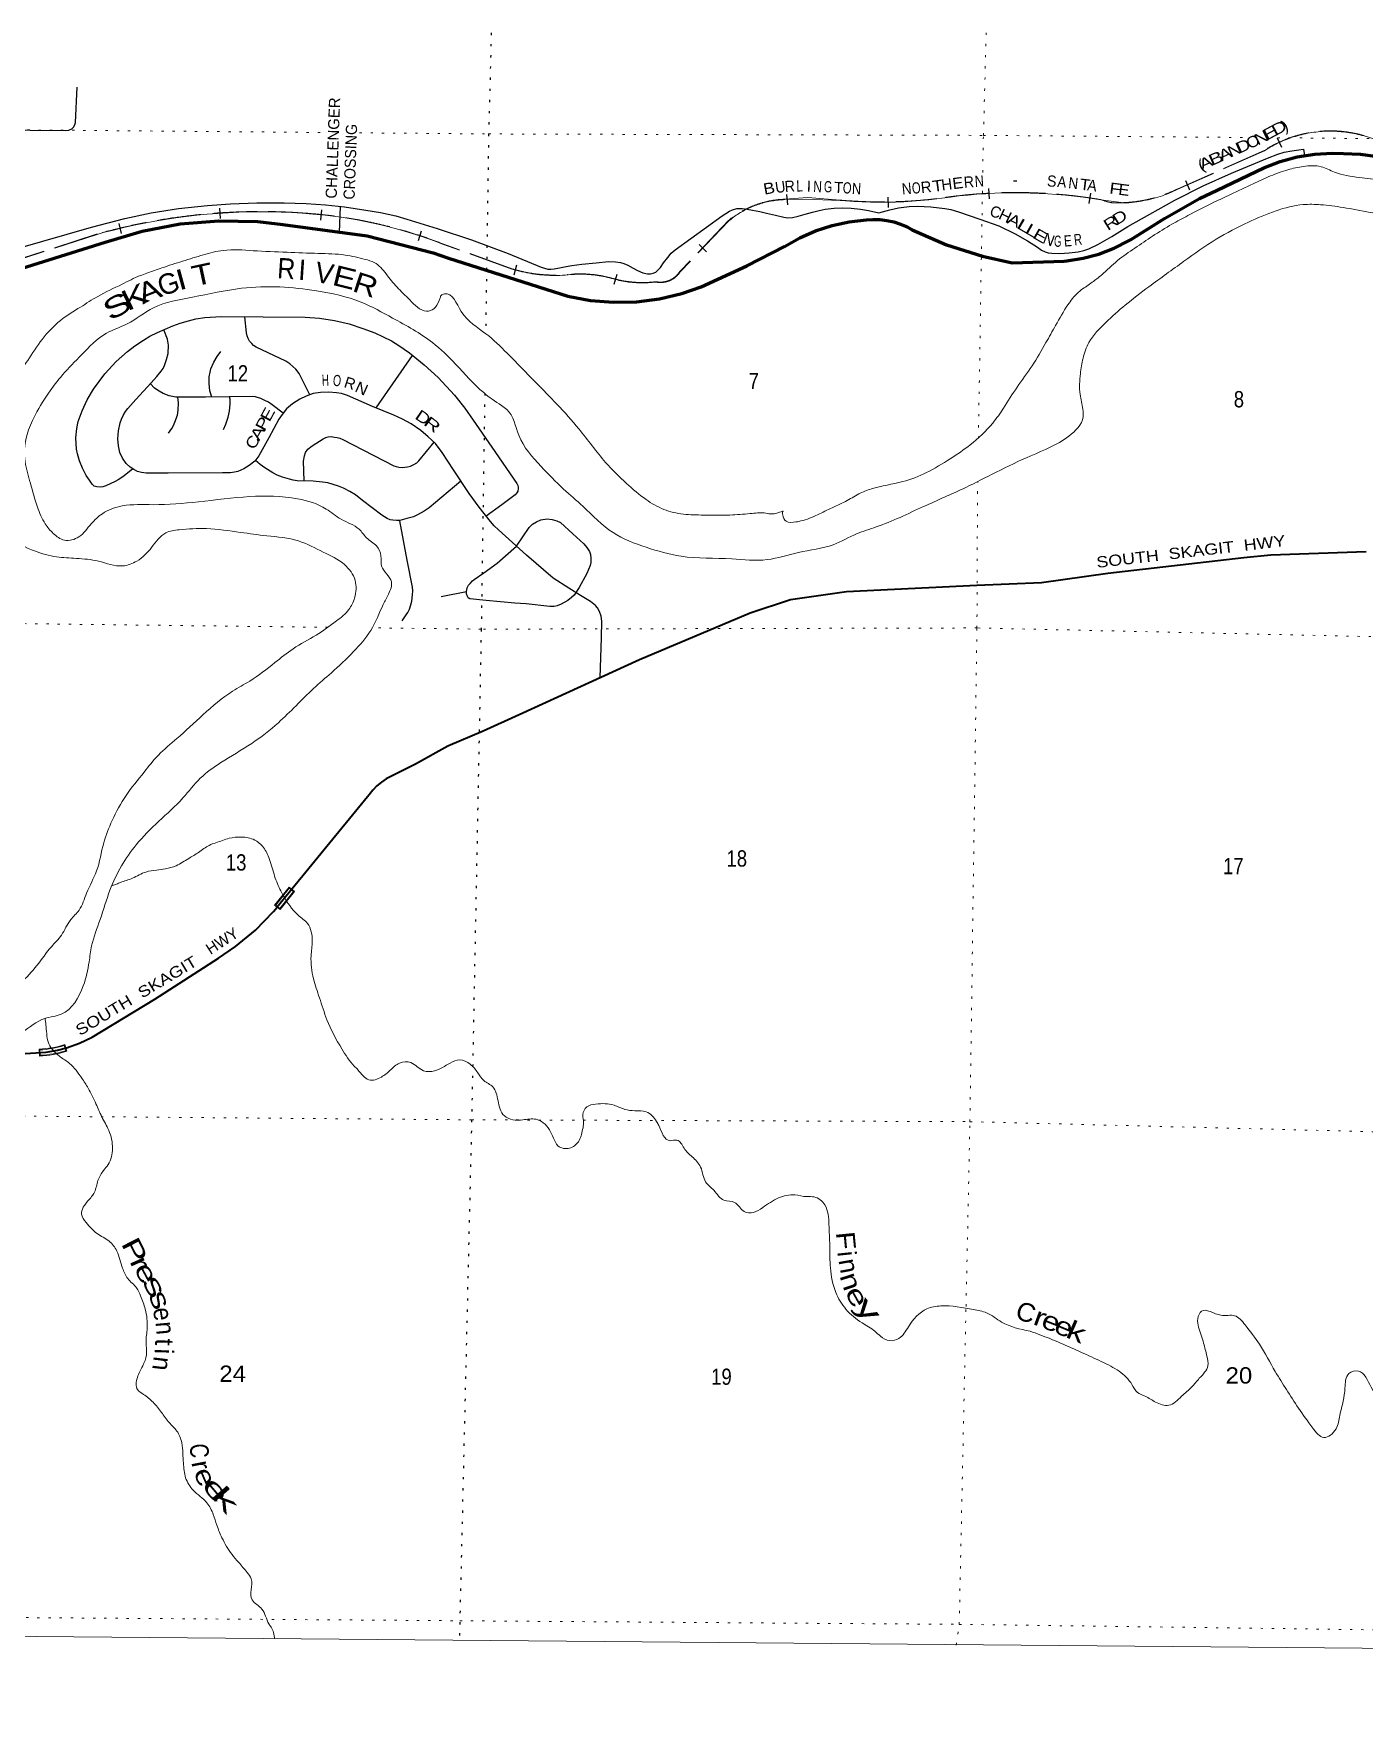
# Model space of a CAD drawing. Header units: feet. Extents: x -244583 to 4, y 367440 to 553773.
# Drawn here: x -207799 to -193504, y 367440 to 385637 of the extents above; entities that cross this region are included whole.
import ezdxf
from ezdxf.enums import TextEntityAlignment as Align

# ---------------------------------------------------------------- set-up
doc = ezdxf.new("R2010")
doc.units = ezdxf.units.FT
doc.header["$LTSCALE"] = 80
doc.linetypes.add('DOTTED', pattern=[1.5, 0.3, -1.2])
doc.linetypes.add('LONG_DASHED', pattern=[7.5, 6, -1.5])
for name, color, linetype, lineweight in [('23', 7, 'Continuous', 70), ('26', 7, 'Continuous', 40), ('29', 7, 'Continuous', 25), ('39', 7, 'Continuous', 13), ('4', 7, 'Continuous', 13), ('6', 7, 'DOTTED', 25), ('61', 7, 'Continuous', 13), ('63', 7, 'Continuous', 25), ('7', 7, 'DOTTED', 13)]:
    doc.layers.add(name, color=color, linetype=linetype, lineweight=lineweight)
for name, color, linetype in [('27', 7, 'Continuous'), ('30', 7, 'Continuous'), ('41', 7, 'Continuous')]:
    doc.layers.add(name, color=color, linetype=linetype)

msp = doc.modelspace()

# ---------------------------------------------------------------- linework, layer by layer
at = {"layer": '23'}
msp.add_lwpolyline([(-208117.75, 383059.13), (-207032.6, 383398.08), (-206634.23, 383517.44), (-206225.57, 383594.49), (-205811.1, 383628.41), (-205395.35, 383618.82), (-205124.09, 383588.92), (-204217.6, 383465.81), (-203507.03, 383281.92), (-203343.14, 383227.99), (-202061.54, 382818.18), (-201817.84, 382772.21), (-201570.68, 382751.96), (-201322.75, 382757.66), (-201076.78, 382789.24), (-200835.45, 382846.36), (-200628.81, 382917.34), (-200136.86, 383142.16), (-199731.97, 383350.13), (-199569.84, 383444.17), (-199398.77, 383520.74), (-199220.63, 383579.02), (-199037.38, 383618.35), (-198851.02, 383638.31), (-198784.81, 383640.68), (-198708.54, 383640.7), (-198632.68, 383632.74), (-198558.07, 383616.9), (-198485.52, 383593.34), (-198415.83, 383562.33), (-198360.56, 383531.07), (-197990.71, 383368.84), (-197605.92, 383246.16), (-197288.04, 383177.03), (-196726.76, 383195.72), (-196698.28, 383198.24), (-196524.85, 383225.64), (-196355.24, 383271.01), (-196191.29, 383333.86), (-196034.82, 383413.5), (-196016.56, 383424.18), (-195649.7, 383652.95), (-195272.35, 383868.42), (-195083.86, 383957.46), (-194583.62, 384196.3), (-194406.55, 384264.67), (-194223.3, 384314.15), (-194035.89, 384344.21), (-193846.36, 384354.51), (-193727.37, 384350.83), (-193542.39, 384344.82), (-193359.04, 384319.5)], dxfattribs=at)
at = {"layer": '26'}
for points in [[(-193484.14, 380068.76), (-194507.59, 380035.22), (-194797.21, 380006.16), (-196257.25, 379836.69), (-196970.86, 379735.39), (-197666.19, 379708.87), (-199066.13, 379641.55), (-199668.99, 379555.86), (-200103.2, 379410.99), (-201291.8, 378907.93), (-202584.7, 378317.55), (-202972.92, 378143.67), (-203351.67, 377980.21), (-203697.01, 377787.03), (-204012.3, 377630.22), (-204065.21, 377595.08), (-204114.16, 377554.59), (-204158.61, 377509.22), (-204198.07, 377459.44), (-204213.09, 377437.29), (-205184.77, 376250.77)], [(-207456.51, 374738), (-207447.55, 374740.67), (-207307.56, 374791.03), (-207173.6, 374855.74), (-206499.21, 375261.65), (-205814.18, 375703.77), (-205631.05, 375828.41), (-205417.25, 376005.48), (-205223.13, 376203.93), (-205184.77, 376250.77)], [(-213961.46, 373650.44), (-213543.85, 373836.43), (-212172.78, 374522.61), (-212106.65, 374552.27), (-211801.17, 374666.43), (-211226.72, 374873.8), (-211121.11, 374899.13), (-210880.58, 374937.86), (-210637.32, 374951.24), (-210393.99, 374939.11), (-210153.26, 374901.62), (-209917.77, 374839.17), (-209545.69, 374735.33), (-209117.07, 374660.28), (-208682.95, 374630.45), (-207668.7, 374692.8), (-207546.34, 374715.72), (-207447.55, 374740.67)]]:
    msp.add_lwpolyline(points, dxfattribs=at)
at = {"layer": '29'}
for p, q in [((-204507.85, 383782.22), (-204517.51, 383506.54)), ((-204120.94, 381617.47), (-203730.23, 382180.3))]:
    msp.add_line(p, q, dxfattribs=at)
for points in [[(-208343.63, 384499.84), (-208329.74, 384536.97), (-208306.76, 384567.61), (-208279.19, 384587.53), (-208245.48, 384601.32), (-208217.91, 384604.38), (-207464.18, 384599.78), (-207424.35, 384601.32), (-207392.18, 384616.64), (-207373.79, 384633.49), (-207358.47, 384659.53), (-207352.35, 384685.57), (-207333.4, 385063.63)], [(-203792.59, 383644.14), (-203463.9, 383545.53), (-203098.21, 383421.57), (-202701.53, 383274.88), (-202348.23, 383130.25), (-202277.99, 383109.59), (-202242.88, 383107.5), (-202207.74, 383111.66), (-202149.89, 383121.99), (-202079.66, 383136.42), (-202017.67, 383146.78), (-201910.23, 383163.31), (-201757.35, 383177.77), (-201623.05, 383190.17), (-201548.68, 383188.1), (-201494.97, 383179.81), (-201459.85, 383169.48), (-201416.45, 383150.92), (-201360.66, 383117.86), (-201311.08, 383093.07), (-201255.3, 383070.34), (-201203.65, 383057.92), (-201172.66, 383057.92), (-201143.73, 383064.14), (-201116.88, 383074.45), (-201100.34, 383088.94), (-201067.29, 383126.13), (-201032.16, 383175.71), (-200986.71, 383233.56), (-200949.52, 383279.01), (-200908.2, 383316.2), (-200402.02, 383679.82), (-200323.52, 383731.48), (-200290.47, 383745.9), (-200247.08, 383758.3), (-200189.23, 383760.4), (-200133.44, 383754.2), (-200077.66, 383743.87), (-199999.15, 383727.34), (-199926.84, 383710.82), (-199829.73, 383688.09), (-199738.83, 383665.33), (-199697.51, 383661.23), (-199645.86, 383663.3), (-199588.01, 383677.76), (-199509.5, 383698.42), (-199433.05, 383719.08), (-199360.74, 383737.67), (-199294.63, 383752.14), (-199199.59, 383762.47), (-199106.62, 383766.6), (-199015.71, 383764.53), (-198916.54, 383754.2), (-198829.77, 383739.74), (-198718.2, 383712.88), (-198602.51, 383745.91), (-198509.54, 383766.57), (-198393.84, 383783.1), (-198302.93, 383785.2), (-198160.37, 383779), (-198011.62, 383760.41), (-197945.51, 383747.97), (-197864.93, 383725.29), (-197633.53, 383646.78), (-197431.06, 383572.4), (-197253.38, 383487.69), (-197121.15, 383411.25), (-197015.79, 383343.07), (-196970.34, 383312.04), (-196933.14, 383295.55), (-196898.03, 383285.18), (-196858.77, 383281.09), (-196776.13, 383274.89), (-196674.89, 383283.15), (-196575.72, 383295.55), (-196517.88, 383307.91), (-196464.15, 383326.53), (-196367.05, 383371.98), (-196216.23, 383460.82), (-196042.68, 383568.26), (-195807.15, 383700.48), (-195538.56, 383851.3), (-195234.85, 384002.12), (-194929.08, 384138.48), (-194542.73, 384301.67), (-194433.22, 384343.02), (-194362.99, 384363.66), (-194282.4, 384380.2), (-194154.89, 384397.5), (-194143.44, 384329.56)], [(-207965.81, 383334.82), (-207178.65, 383560.02), (-206823.29, 383652.98), (-206538.18, 383712.89), (-206244.8, 383758.35), (-205934.89, 383793.47), (-205686.97, 383810), (-205403.92, 383820.33), (-205108.48, 383822.39), (-204875.01, 383814.12), (-204666.34, 383799.66), (-204459.74, 383776.93), (-204230.41, 383743.88), (-204073.41, 383717), (-203910.19, 383679.81), (-203792.59, 383644.14)], [(-206736.49, 380961.42), (-206793.36, 380914.67), (-206844.81, 380875.23), (-206892.83, 380844.35), (-206927.1, 380827.19), (-207026.58, 380780.88), (-207057.48, 380768.89), (-207086.6, 380763.73), (-207124.34, 380768.88), (-207150.1, 380777.47), (-207172.4, 380796.33), (-207203.27, 380839.21), (-207235.82, 380890.65), (-207277.02, 380969.56), (-207309.6, 381048.45), (-207331.9, 381123.91), (-207340.44, 381173.64), (-207347.34, 381295.42), (-207338.72, 381396.61), (-207323.32, 381472.08), (-207282.17, 381587), (-207225.53, 381703.61), (-207158.64, 381816.8), (-207036.87, 381984.88), (-206916.81, 382115.23), (-206793.32, 382223.28), (-206712.75, 382285.04), (-206621.81, 382345.05), (-206553.25, 382386.24), (-206470.88, 382427.37), (-206304.51, 382499.41), (-206227.39, 382528.59), (-206136.43, 382554.29), (-206059.31, 382573.18), (-205963.2, 382588.6), (-205788.26, 382598.89), (-204882.69, 382592.03), (-204728.37, 382580.02), (-204570.58, 382557.72), (-204411.07, 382519.99), (-204263.58, 382471.97), (-204136.66, 382423.95), (-203956.57, 382338.2), (-203875.98, 382286.76), (-203764.48, 382207.85), (-203606.69, 382080.93), (-203454.05, 381943.72), (-203280.82, 381753.35), (-203167.62, 381612.71), (-203080.15, 381484.08), (-202879.48, 381194.23), (-202608.53, 380804.94), (-202598.21, 380782.61), (-202596.52, 380768.92), (-202596.49, 380750.02), (-202599.92, 380722.58), (-202608.53, 380703.75), (-202625.65, 380681.42), (-202769.72, 380576.8), (-202937.38, 380452.7)], [(-204833.74, 381758.56), (-204922.14, 381935.15), (-204949.58, 381986.6), (-204985.6, 382032.91), (-205049.06, 382091.22), (-205090.22, 382120.38), (-205282.31, 382207.85), (-205410.94, 382269.59), (-205438.44, 382288.47), (-205458.96, 382309.04), (-205481.32, 382334.78), (-205496.7, 382362.2), (-205508.76, 382393.09), (-205515.56, 382423.95), (-205530.92, 382596.94)], [(-201712.6, 378716.37), (-201701.19, 379148.14), (-201696.05, 379324.8), (-201704.63, 379379.68), (-201721.78, 379427.7), (-201744.12, 379467.17), (-201764.65, 379492.88), (-201816.11, 379535.75), (-201925.87, 379602.64), (-202049.36, 379678.11), (-202219.15, 379786.16), (-202507.29, 380033.13), (-202805.71, 380305.83), (-202852.07, 380348.72), (-202893.24, 380396.75), (-203015.01, 380551.1), (-203123.06, 380698.6), (-203289.37, 380952.42), (-203411.14, 381139.37), (-203484.89, 381233.7), (-203563.79, 381307.45), (-203642.68, 381374.33), (-203745.59, 381444.65), (-203836.49, 381496.1), (-203932.53, 381537.27), (-204161.21, 381630.89), (-204429.71, 381751.72), (-204493.4, 381772.24), (-204546.54, 381780.81), (-204630.58, 381787.67), (-204718.05, 381784.24), (-204798.66, 381770.52), (-204874.13, 381744.79), (-204942.73, 381712.21), (-205019.91, 381662.47), (-205083.37, 381605.87), (-205131.38, 381547.54), (-205168.09, 381496.64), (-205275.49, 381295.27), (-205383.51, 381101.63), (-205424.67, 381045.03), (-205484.7, 380997.01), (-205543.01, 380960.99), (-205606.47, 380935.27), (-205642.54, 380924.98), (-205687.08, 380919.83), (-205772.22, 380919.36), (-206357.68, 380914.68), (-206594.36, 380914.68), (-206644.15, 380921.53), (-206685.27, 380933.55), (-206726.47, 380954.12), (-206764.16, 380981.57), (-206807.04, 381021.02), (-206846.48, 381077.62), (-206873.93, 381139.36), (-206891.12, 381209.67), (-206896.23, 381283.42), (-206891.08, 381369.17), (-206872.22, 381454.93), (-206858.54, 381494.39), (-206839.67, 381533.83), (-206813.94, 381578.42), (-206788.22, 381611.01), (-206702.42, 381707.04), (-206537.45, 381885.97), (-206479.46, 381954.02), (-206429.72, 382012.33), (-206410.9, 382041.5), (-206395.42, 382072.36), (-206373.12, 382137.53), (-206357.68, 382200.99), (-206354.25, 382290.18), (-206362.93, 382355.85), (-206402.06, 382457.17)], [(-205887.53, 381733.7), (-205908.32, 381799.66), (-205916.9, 381878.55), (-205916.9, 381952.3), (-205906.66, 382002.05), (-205896.32, 382038.05), (-205865.45, 382110.09), (-205829.43, 382168.4), (-205790.98, 382222.95)], [(-205119.32, 381562.19), (-205237.72, 381650.44), (-205278.94, 381677.9), (-205315.77, 381698.02), (-205359.55, 381717.35), (-205395.51, 381729.34), (-205417.86, 381736.22), (-205448.68, 381739.63), (-205956.35, 381732.77), (-206273.64, 381732.77), (-206343.96, 381748.21), (-206409.14, 381772.22), (-206453.73, 381796.23), (-206501.75, 381830.53), (-206547.52, 381875.04)], [(-206351.46, 381346.43), (-206316.51, 381394.89), (-206297.7, 381429.21), (-206283.93, 381463.5), (-206256.48, 381540.68), (-206247.91, 381593.85), (-206246.2, 381672.74), (-206253.57, 381732.77)], [(-205763.44, 381385.86), (-205735.09, 381441.2), (-205711.08, 381516.67), (-205697.36, 381583.55), (-205690.51, 381660.73), (-205691.67, 381711.44), (-205695.52, 381734.43)], [(-204895.45, 380831.82), (-204901.57, 381045), (-204892.99, 381103.32), (-204879.32, 381139.37), (-204855.26, 381171.92), (-204807.24, 381209.65), (-204690.61, 381283.4), (-204663.22, 381298.87), (-204635.73, 381305.7), (-204604.9, 381309.17), (-204568.84, 381303.98), (-204539.73, 381298.87), (-204510.52, 381290.27), (-204479.7, 381278.29), (-203930.81, 380995.27), (-203905.14, 380986.74), (-203875.93, 380979.84), (-203841.69, 380976.44), (-203812.47, 380979.84), (-203783.37, 380983.3), (-203750.73, 380991.84), (-203714.77, 381007.32), (-203685.55, 381026.14), (-203661.54, 381046.72), (-203499.59, 381247.44)], [(-203209.68, 380830.8), (-203550.06, 380544.2), (-203604.94, 380506.47), (-203675.26, 380467.02), (-203719.91, 380448.2), (-203790.18, 380427.58), (-203867.36, 380408.71), (-203903.43, 380405.32), (-203941.1, 380410.43), (-203970.32, 380415.61), (-204002.85, 380427.58), (-204059.45, 380465.31), (-204268.69, 380623.1), (-204344.15, 380683.13), (-204402.52, 380717.46), (-204472.79, 380753.45), (-204526.01, 380775.77), (-204584.27, 380794.61), (-204640.92, 380811.79), (-204697.47, 380820.33), (-204798.66, 380828.9), (-204970.22, 380834.08), (-205014.81, 380840.94), (-205052.54, 380851.24), (-205126.25, 380873.49), (-205184.61, 380895.83), (-205230.87, 380919.8), (-205315.77, 380973.06), (-205366.36, 381007.27), (-205417.33, 381051.11)], [(-203842.98, 379327.22), (-203797.04, 379391.67), (-203779.95, 379419.15), (-203764.45, 379455.12), (-203747.36, 379501.47), (-203738.73, 379540.88), (-203730.15, 379607.77), (-203726.78, 379650.68), (-203730.15, 379691.81), (-203786.75, 379979.94), (-203866.84, 380404.74)], [(-203421.07, 379591.51), (-203149.77, 379643.91), (-203143.59, 379684.95), (-203129.93, 379710.71), (-203112.72, 379729.54), (-203087.05, 379758.73), (-203068.12, 379774.13), (-202965.22, 379844.45), (-202821.15, 379949.07), (-202611.91, 380130.87), (-202476.42, 380331.54), (-202440.4, 380367.55), (-202399.24, 380393.28), (-202351.21, 380413.86), (-202284.33, 380424.15), (-202231.16, 380419.01), (-202179.7, 380403.57), (-202141.97, 380384.71), (-202008.19, 380264.65), (-201888.14, 380156.6), (-201855.55, 380117.15), (-201829.82, 380072.56), (-201817.87, 380040.01), (-201812.67, 380000.53), (-201812.72, 379954.25), (-201821.25, 379923.35), (-201857.27, 379835.88), (-201937.88, 379686.66), (-201994.48, 379606.05), (-202021.97, 379578.65), (-202061.37, 379547.74), (-202131.69, 379506.58), (-202174.61, 379489.46), (-202207.15, 379482.57), (-202254.85, 379482.88), (-202509.93, 379509.73), (-202632.04, 379519.43)], [(-202632.04, 379519.43), (-202940.82, 379546.28), (-203114.05, 379563.43), (-203131.64, 379576.93), (-203140.9, 379590.28), (-203150.45, 379619.77), (-203149.77, 379643.91)]]:
    msp.add_lwpolyline(points, dxfattribs=at)
at = {"layer": '39'}
msp.add_line((-206912.24, 376498.77), (-206965.19, 376482.1), dxfattribs=at)
for points in [[(-204237.61, 383213.5), (-204141.24, 383179.68), (-204011.91, 383056.43), (-203897, 382915.21), (-203759.82, 382777.69), (-203579.98, 382657.7), (-203500.9, 382680.73), (-203444.99, 382772.83), (-203436.64, 382790.89), (-203424, 382825.05), (-203387.4, 382842.68), (-203206.59, 382653.96), (-202941.8, 382413.43), (-202712.87, 382203.76), (-202406.82, 381889.84), (-202178.26, 381655.93), (-201942.09, 381391.58), (-201654.91, 381031.47), (-201430.27, 380805.7), (-201220.96, 380632.71), (-201030.82, 380526.71), (-200819.66, 380474.95), (-200601.79, 380465.53), (-200319.19, 380465.21), (-200100.92, 380482.05), (-199951.45, 380487.83), (-199785.81, 380495.38), (-199747.31, 380504.89), (-199749.36, 380502.9), (-199751.93, 380466.56), (-199716.63, 380399.33), (-199609.76, 380391.62), (-199579.39, 380397.21), (-199396.77, 380459.06), (-199240.16, 380535.47), (-199077.5, 380611.77), (-198934.96, 380692.43), (-198798.88, 380746.92), (-198462.6, 380824.59), (-198206.76, 380921.69), (-197952.14, 381071.35), (-197737.92, 381219.62), (-197496.12, 381454.36), (-197378.61, 381614.22), (-197233.84, 381840.35), (-197072.89, 382068.26), (-196923.72, 382318.57), (-196819.96, 382502.9), (-196687.36, 382725.18), (-196584.5, 382850.91), (-196543.62, 382884.63), (-196425.26, 382967.69), (-196327.18, 383044.99), (-196155.24, 383199.97), (-195967.47, 383334.5), (-195777.77, 383462.93), (-195569.91, 383591.09), (-195398.93, 383683.43), (-195118.16, 383826.63), (-194941.25, 383910.8), (-194697.25, 384026.27), (-194510.25, 384110.29), (-194323.52, 384176.12), (-194157.45, 384211.96), (-193967.74, 384209.03), (-193823.3, 384150.22), (-193557.71, 384093.57), (-193311.96, 384059.47), (-193076.61, 384005.32), (-192809.78, 383898.13), (-192587.68, 383769.41), (-192418.43, 383617.25), (-192271.16, 383479.57), (-192162.27, 383340.47), (-192011.86, 383012.78), (-191855.61, 382670.85), (-191772.14, 382453.32), (-191678.11, 382134.59), (-191591.07, 381886.69), (-191516.02, 381647.06), (-191440.65, 381427.64), (-191326.14, 381128.79), (-191212.67, 380892.62), (-191109.92, 380616.18), (-190970.97, 380331.11), (-190880.36, 380184.2), (-190727.32, 380028.25), (-190604.05, 379905.09), (-190532.82, 379811.03), (-190537.26, 379653.47), (-190480.47, 379539.42), (-190387.69, 379402.59), (-190326.24, 379328.88), (-190168.1, 379110.21), (-189957.49, 378890.72), (-189734.37, 378697.31), (-189486.69, 378525.75)], [(-188329.06, 377361.92), (-188699.45, 377602.16), (-188945.95, 377850.5), (-189184.38, 378098.71), (-189406.57, 378352.73), (-189589.55, 378400.02), (-189921.89, 378578.94), (-190220.13, 378876.58), (-190447.88, 379163.02), (-190759.5, 379509.37), (-191042.73, 379863.36), (-191348.89, 380302.58), (-191565, 380689.89), (-191730.38, 381094.61), (-191867.2, 381387.74), (-192068.41, 381825.34), (-192167.25, 382093.63), (-192292.85, 382459.34), (-192410.16, 382707.7), (-192583.43, 382993.3), (-192702.73, 383243.72), (-192946.99, 383506.17), (-193215.07, 383663.89), (-193440.33, 383717.89), (-193730.2, 383770.86), (-193971.98, 383800.87), (-194159.7, 383801.74), (-194451.39, 383735.51), (-194747.99, 383612.76), (-195093.96, 383430.15), (-195440.76, 383192.99), (-195816.37, 382919.9), (-196071.73, 382721.74), (-196280.5, 382535), (-196461.44, 382319.53), (-196524.58, 382150.74), (-196553.36, 381985.47), (-196556.79, 381761.2), (-196526.92, 381603.1), (-196524.15, 381520.2), (-196678.73, 381312.41), (-197085.68, 381102.45), (-197459.8, 380926.33), (-197785.31, 380761.6), (-198240.62, 380556.42), (-198746.61, 380337.88), (-198957.67, 380264.34), (-199209.78, 380146.98), (-199582.48, 380063.81), (-199918.77, 379986.13), (-200300.16, 379994.04), (-200844.75, 380022.65), (-201220.75, 380119.39), (-201575.64, 380276.44), (-201900.33, 380560.33), (-202107.43, 380745.41), (-202347.97, 380987.59)], [(-213938.79, 376006.93), (-213875.2, 376056.49), (-213803.95, 376095.81), (-213641.25, 376174.14), (-213523.3, 376230.92), (-213395.57, 376267.35), (-213289.98, 376308.16), (-213154.21, 376342.44), (-212980.03, 376380.18), (-212783.52, 376425.65), (-212599.56, 376443.02), (-212385.64, 376439.72), (-212198.26, 376416.62), (-211970.49, 376394.92), (-211736.35, 376393.33), (-211554.59, 376398.61), (-211382.8, 376412.12), (-211257.28, 376436.46), (-211095.21, 376474.38), (-210939.84, 376469.96), (-210763.85, 376362.16), (-210562.43, 376201.42), (-210372.26, 376097.44), (-210200.65, 375967.47), (-210004.54, 375723.95), (-209682.87, 375506.79), (-209361.13, 375293.67), (-209142.8, 375183.2), (-208958.05, 375119.72), (-208748.26, 375110.42), (-208511.49, 375149.21), (-208329.45, 375172.67), (-208138.1, 375276.83), (-207941.85, 375437.5), (-207767.4, 375624.77), (-207610.89, 375826.47), (-207504.03, 375950.12), (-207402.54, 376118.32), (-207314.18, 376220.02), (-207232.66, 376402.67), (-207126.05, 376641.51), (-207048.78, 376941.44), (-206958.28, 377182.56), (-206808.83, 377451.06), (-206615.22, 377702.71), (-206461.01, 377886.26), (-206264.51, 378063.09), (-205982.01, 378319.43), (-205663.22, 378573.19), (-205479.88, 378681.52), (-205208.37, 378879.42), (-205014.33, 379028), (-204765.79, 379175.73), (-204547.46, 379327.98), (-204414.4, 379449.2), (-204353.95, 379573.57), (-204347, 379763.43), (-204461.49, 379932.93), (-204689.54, 380067.81), (-204956.19, 380187.12), (-205296.48, 380242.89), (-205578.53, 380279.58), (-205945.31, 380319.59), (-206238.19, 380307.94), (-206382.03, 380273.78), (-206533.79, 380118.49), (-206691.48, 379971.37), (-206845.69, 379919.19), (-207105.32, 379969.67), (-207343.06, 379999.61), (-207554.75, 380017.03), (-207791.99, 380079.29), (-208048.18, 380222.69), (-208129.56, 380312.87), (-208201.39, 380631.26), (-208223.01, 380932.71), (-208227.31, 381179.33), (-208218.47, 381492.44), (-208132.41, 381707.36), (-207985.35, 381951.64), (-207865.57, 382127.64), (-207710.71, 382353.61), (-207513.81, 382556.71), (-207297.63, 382700.9), (-207112.18, 382815.26), (-206851.78, 382946.64), (-206656.59, 383038.62), (-206585.55, 383063.79), (-206423.17, 383121.92), (-206202.04, 383193.28), (-205976.91, 383262.56), (-205764.23, 383309.8), (-205443.32, 383306.87), (-205078.22, 383289.12), (-204743.3, 383277.89), (-204454.92, 383259.29), (-204237.61, 383213.5)], [(-202347.97, 380987.59), (-202589.11, 381322.75), (-202716.08, 381599.55), (-202775.97, 381642.92), (-202965.62, 381781.24), (-203267.77, 382087.02), (-203516.54, 382319.23), (-203944.49, 382582.49), (-204283.02, 382753.43), (-204763.59, 382876.03), (-205156.6, 382916.45), (-205566.59, 382902.57), (-206094.91, 382807.65), (-206514.52, 382692.87), (-206797.77, 382519.39), (-207019.33, 382419.74), (-207287.33, 382187.43), (-207490.47, 381972.3), (-207642.85, 381776.6), (-207802.45, 381504.21), (-207880.19, 381305.34), (-207892.38, 381036.74), (-207837.32, 380809.55), (-207760.53, 380551.71), (-207676.51, 380370.55), (-207591.27, 380268.19), (-207471.27, 380195.6), (-207315.28, 380231.59), (-207183.95, 380371.03), (-207063.18, 380480.32), (-206849.94, 380563.93), (-206518.69, 380577.01), (-206029.71, 380607.87), (-205481.8, 380664.08), (-204965.4, 380639.95), (-204658.23, 380530.12), (-204498.42, 380420.55), (-204304.27, 380312.46), (-204224.91, 380222.32), (-204117.26, 380133.76), (-204070.47, 380025.93), (-204062.05, 379916.67), (-204006.84, 379830.94), (-203957.63, 379749.34), (-203987.92, 379616.42), (-204044.15, 379504.12), (-204179.63, 379225.3), (-204364.79, 378997.77), (-204602.43, 378771.05), (-204794.8, 378600.22), (-205171.83, 378234.18), (-205457.84, 378012.25), (-205790.05, 377805.17), (-206010.64, 377636.8), (-206197.58, 377425.46), (-206457.78, 377174.84), (-206701.91, 376919.92), (-206856.73, 376695.97), (-206981.85, 376435.18), (-207087.65, 376117.5), (-207178.76, 375835.97), (-207205.64, 375662.59), (-207268.1, 375406.89), (-207504.93, 375101.34), (-207681.25, 375055.56), (-207925.81, 374903.72), (-208228.84, 374756.83), (-208518.05, 374720.87), (-208764.61, 374702.44), (-209066.86, 374737.42), (-209440.94, 374828.07), (-209850.84, 374951.61), (-210177.33, 375118.32), (-210478.1, 375250.28), (-210718.7, 375357.05), (-211151.77, 375549.66), (-211430.68, 375659.05), (-211776.38, 375757.35), (-211898.65, 375813.8), (-212179.42, 375933.32), (-212410.55, 375999.54), (-212731.87, 375976.2), (-212950.98, 375904.81), (-213158.78, 375780.69), (-213266.76, 375715.67), (-213421.41, 375635.2), (-213618.84, 375529.11), (-213781.25, 375468.97), (-213792.05, 375465.05)], [(-206912.24, 376498.77), (-206869.58, 376516.3), (-206739.68, 376562.8), (-206595.33, 376629.29), (-206479.96, 376649.74), (-206384.86, 376664.44), (-206271.32, 376697.04), (-206134.86, 376775.77), (-206028.9, 376840.83), (-205916.72, 376915.9), (-205845.65, 376943.09), (-205699.57, 376991.36), (-205570.16, 377005.53), (-205425.32, 376972.98), (-205343.57, 376907.05), (-205274.76, 376786.76), (-205218.99, 376606.03), (-205154.87, 376443.37), (-205123.08, 376383)], [(-205123.08, 376383), (-204961.27, 376167.56), (-204859.71, 376077.07), (-204808.13, 375886.31), (-204820.63, 375728.87), (-204794.14, 375481.9), (-204730.63, 375278.83), (-204649.5, 375041.13), (-204490.76, 374729.48), (-204356.35, 374543.5), (-204316.6, 374502.47), (-204199.14, 374395.57), (-204065.45, 374425.84), (-203969.45, 374499.13), (-203869.35, 374576.4), (-203748.17, 374580.6), (-203612.24, 374493.62), (-203495.19, 374491.82), (-203326.35, 374576.11), (-203222.86, 374610.89), (-203110.53, 374564.7), (-203029.18, 374472.5), (-202963.85, 374388.64), (-202868, 374320.47), (-202811.73, 374172.07), (-202743.58, 374009.34), (-202653.38, 373967.53), (-202544.4, 373965.85), (-202403, 373971.76), (-202324.85, 373934.17), (-202214.35, 373768.77), (-202167.15, 373687.21), (-202042.39, 373661.03), (-201948.48, 373730.32), (-201902.06, 373860.96), (-201892.88, 373933.57), (-201899.59, 374022.6), (-201857.96, 374104.81), (-201762.61, 374135.68), (-201564.98, 374122.52), (-201448.58, 374078.29), (-201341.8, 374064.52), (-201218.85, 374052.51), (-201107.38, 373949.75), (-201083.85, 373904.93), (-200961.2, 373741.36), (-200888.42, 373748.32), (-200813.03, 373662.28), (-200725.63, 373569.99), (-200634.5, 373457.43), (-200580.4, 373298.96), (-200492.97, 373208.69), (-200383.58, 373101.92), (-200268.89, 373077.92), (-200167.42, 372981.37), (-200066.63, 372971.73), (-199966.94, 373022.74), (-199797.79, 373127.24), (-199621.68, 373158.88), (-199492.77, 373140.72), (-199414.09, 373137.48), (-199300.33, 373052.87), (-199255.14, 372839.98), (-199246.53, 372611.48), (-199240.07, 372374.93), (-199181.53, 372111.3), (-199073.26, 371931.79), (-198899.91, 371783.61), (-198761.99, 371694.58), (-198702.25, 371641.12), (-198604.07, 371593.12), (-198502.76, 371617.83), (-198401.95, 371741.57), (-198203.19, 371934.54), (-198053.32, 371966.58), (-197700.67, 371926.79), (-197561.91, 371892.31), (-197399.93, 371792.81), (-197094.59, 371695.13)], [(-207678.73, 375057.43), (-207670.19, 374986.68), (-207661.53, 374893.58), (-207642.89, 374792.25), (-207554.15, 374673.34)], [(-207556.79, 374675.42), (-207517.98, 374644.81), (-207416.14, 374572.51), (-207285.32, 374414.88), (-207216.33, 374306.71), (-207132.12, 374137.67), (-207069.64, 373999.28), (-206995.18, 373852.63), (-206953.76, 373657.98), (-207000.82, 373484.9), (-207050.21, 373423.02), (-207110.41, 373314.81), (-207148.69, 373188.09), (-207218.76, 373094.18), (-207287.53, 372953.78), (-207236.45, 372862.05), (-207119.17, 372743.03), (-206991.22, 372662.23), (-206908.07, 372555.86), (-206846.31, 372371.01), (-206791.47, 372261.03), (-206696.12, 372160.53), (-206653.02, 372074.99), (-206602.74, 371930.73), (-206581.65, 371726.29), (-206594, 371578.95), (-206590.09, 371439.44), (-206630.26, 371320.83), (-206686.67, 371196.4), (-206686.63, 371067.06), (-206620.81, 371015.52), (-206519.15, 370931.1), (-206427.96, 370822.58), (-206346.88, 370712.2), (-206263.48, 370621.99), (-206210.91, 370495.88), (-206198.52, 370382.52), (-206192.06, 370277.33), (-206168.24, 370119.33), (-206087.51, 369986.72), (-205940.21, 369851.07), (-205871.49, 369724.71), (-205832.89, 369608.92), (-205778.43, 369474.7), (-205670.15, 369295.19), (-205598.77, 369211.23), (-205507.61, 369100.69), (-205464.23, 369033.33), (-205466.03, 368916.15), (-205453.57, 368806.82), (-205348.1, 368708.19), (-205308.91, 368630.79), (-205273.82, 368549.41), (-205250.13, 368514.69), (-205224.79, 368455.69), (-205210.43, 368386.98)], [(-197094.59, 371695.13), (-196881.85, 371615.06), (-196651.21, 371516.51), (-196434.71, 371418.19), (-196226.31, 371317.97), (-196060.57, 371200.22), (-195999.21, 371120.46), (-195939.94, 371036.68), (-195855.79, 370994.97), (-195745.72, 370932.64), (-195602.93, 370898.1), (-195466.2, 370995.02), (-195355.64, 371096.38), (-195275.51, 371188.11), (-195182.59, 371324.1), (-195193.12, 371427.33), (-195229.35, 371565.31), (-195254.26, 371652.6), (-195291.93, 371829), (-195252.34, 371909.23), (-195045.09, 371865.61), (-194895.78, 371861.29), (-194784.25, 371762.56), (-194630, 371554.05), (-194458.88, 371260.39), (-194338.71, 371066.55), (-194210.53, 370868.54), (-194056.37, 370653.97), (-193936.8, 370553.1), (-193806.21, 370644.04), (-193765.61, 370790.95), (-193728.94, 370943.97), (-193710.69, 371081.11), (-193667.89, 371240.11), (-193566.54, 371266.84), (-193429.92, 371092.95), (-193243.13, 370900.1), (-192971.32, 370722.11), (-192899.41, 370672.5), (-192734.48, 370633.57), (-192650.96, 370682.81), (-192511.06, 370723.09), (-192467.19, 370819.42), (-192447.49, 371051.52), (-192451.56, 371180.93), (-192347.27, 371268.24), (-192150.46, 371333.91), (-191931.08, 371423.49), (-191866.22, 371440.68), (-191712.13, 371484.78), (-191527.79, 371526.4), (-191359.67, 371564.23), (-191161.33, 371597.54), (-191052.23, 371603.94), (-190911.7, 371553.27), (-190803.93, 371472.8), (-190823.95, 371351.85), (-190928.05, 371276.66), (-190972.32, 371154.06), (-190908.85, 370948.97), (-190794.61, 370763.3), (-190648.27, 370565.02), (-190598.56, 370515.75), (-190491.16, 370411.02), (-190373.45, 370320.28), (-190209.89, 370323.82), (-190020.84, 370409.83), (-189806.08, 370461.08), (-189660.03, 370507.33), (-189510.63, 370509.07), (-189443.13, 370435.27), (-189420.77, 370313.67), (-189445.47, 370150.36), (-189468.69, 369952.66), (-189470.89, 369809.21), (-189394.53, 369654.44), (-189238.39, 369569.18), (-189018.66, 369549.62), (-188736.86, 369496.77), (-188392.59, 369436.89), (-188147.65, 369350.26), (-187950.24, 369322.96), (-187746.96, 369283.45), (-187570.2, 369226.16), (-187366.4, 369220.99), (-187249.1, 369235.35), (-187132.74, 369320.45), (-187057.7, 369474.91), (-186990.08, 369671.92), (-186898.68, 369840.27), (-186789.49, 369852.73), (-186675.81, 369762.05), (-186554.35, 369653.07), (-186399.63, 369606.22), (-186260.32, 369608.12), (-186132.34, 369660.71), (-186078.75, 369732.63)]]:
    msp.add_spline(points, degree=3, dxfattribs=at)
at = {"layer": '4'}
msp.add_lwpolyline([(-242556.67, 552939.06), (-212238.1, 552626.27), (-181919.12, 552355.18), (-151599.78, 552125.8), (-121280.17, 551938.12), (-90960.33, 551792.15), (-60640.31, 551687.89), (-30320.19, 551625.32), (0, 551604.47), (0, 367439.54), (-30573.52, 367460.57), (-61146.96, 367523.64), (-91720.3, 367628.79), (-122293.46, 367775.97), (-152866.39, 367965.22), (-183439.04, 368196.52), (-214011.33, 368469.88), (-244583.22, 368785.28)], close=True, dxfattribs=at)
msp.add_lwpolyline([(-242556.67, 552939.06), (-212238.1, 552626.27), (-181919.12, 552355.18), (-151599.78, 552125.8), (-121280.17, 551938.12), (-90960.33, 551792.15), (-60640.31, 551687.89), (-30320.19, 551625.32), (0, 551604.47), (0, 367439.54), (-30573.52, 367460.57), (-61146.96, 367523.64), (-91720.3, 367628.79), (-122293.46, 367775.97), (-152866.39, 367965.22), (-183439.04, 368196.52), (-214011.33, 368469.88), (-244583.22, 368785.28)], close=True, dxfattribs=at)
at = {"layer": '6'}
for points in [[(-203102.09, 414381.64), (-203211.75, 411296.75), (-203227.31, 405874.25), (-203211.91, 400484.75), (-203213.17, 395660.8), (-203205.7, 395226.18), (-202773.4, 389845.85), (-202912.93, 384561.24), (-202945.01, 382414.62)], [(-202954.59, 381773.32), (-202992.46, 379239.32), (-203095.48, 373966.27), (-203227.43, 368368.61)]]:
    msp.add_lwpolyline(points, dxfattribs=at)
at = {"layer": '61'}
for p, q in [((-205212.3, 376272.08), (-205055.93, 376467.14)), ((-205055.93, 376467.14), (-204997.42, 376420.23)), ((-207738.87, 374650.76), (-207743.27, 374725.63)), ((-207731.37, 374659.62), (-207734.78, 374717.59)), ((-207472.52, 374764.6), (-207455.38, 374709.19)), ((-207467.41, 374775.14), (-207445.25, 374703.49))]:
    msp.add_line(p, q, dxfattribs=at)
msp.add_lwpolyline([(-204997.42, 376420.23), (-205153.79, 376225.17), (-205212.3, 376272.08)], dxfattribs=at)
msp.add_lwpolyline([(-205008.66, 376418.99), (-205054.69, 376455.89), (-205201.05, 376273.31), (-205155.02, 376236.41)], close=True, dxfattribs=at)
for centre, radius, start, end in [((-207802.46, 375850.17), 1126.6, 273.03738, 287.35168), ((-207802.92, 375851.07), 1201.6, 273.03739, 287.35168), ((-207802.46, 375850.17), 1134.6, 273.41978, 286.9056), ((-207802.92, 375851.07), 1193.6, 273.4365, 286.9278)]:
    msp.add_arc(centre, radius, start, end, dxfattribs=at)
at = {"layer": '63'}
for p, q in [((-194439.85, 384518.8), (-194392.13, 384419.01)), ((-197540.65, 383975.26), (-197535.05, 383864.79)), ((-195424.95, 384062.22), (-195379.91, 383961.19)), ((-199710.61, 383911.49), (-199702.36, 383801.18)), ((-198622.25, 383882.44), (-198620.1, 383771.85)), ((-196446.19, 383924.57), (-196461.54, 383815.03)), ((-206886.03, 383599.13), (-206859.82, 383491.67)), ((-205803.08, 383763.78), (-205796.01, 383653.4)), ((-204708.17, 383745.95), (-204719.74, 383635.95)), ((-203636.09, 383517.11), (-203670.35, 383411.94)), ((-200651.78, 383371.93), (-200571.81, 383295.52)), ((-202614.21, 383151.44), (-202643.41, 383044.75)), ((-201536.45, 383049.49), (-201568.58, 382943.65))]:
    msp.add_line(p, q, dxfattribs=at)
at = {"layer": '63', "linetype": 'LONG_DASHED', "lineweight": 13}
for p, q in [((-194578.72, 384384.17), (-195507.3, 383970.22)), ((-200333.23, 383632.23), (-200858.42, 383082.56)), ((-202660.6, 383112.38), (-203405.4, 383380.52))]:
    msp.add_line(p, q, dxfattribs=at)
for points in [[(-193818.18, 384590.04), (-193840.88, 384590.67), (-193863.52, 384591.02), (-193886.29, 384590.86), (-193908.89, 384590.39), (-193931.63, 384589.42), (-193954.21, 384588.11), (-193976.88, 384586.44), (-193999.41, 384584.32), (-194021.94, 384581.79), (-194044.4, 384578.98), (-194066.89, 384575.63), (-194089.33, 384571.99), (-194111.63, 384567.9), (-194133.87, 384563.54), (-194155.99, 384558.59), (-194178.09, 384553.37), (-194200.01, 384547.81), (-194221.89, 384541.85), (-194243.64, 384535.46), (-194265.38, 384528.63), (-194286.9, 384521.62), (-194308.3, 384514.04), (-194329.56, 384506.13), (-194350.74, 384497.93), (-194371.63, 384489.38), (-194392.53, 384480.29), (-194413.23, 384471.01), (-194433.66, 384461.24), (-194454, 384451.31), (-194474.21, 384440.82), (-194494.11, 384430.08), (-194513.84, 384419.02), (-194533.53, 384407.55), (-194552.81, 384395.7), (-194572.01, 384383.67), (-194576.75, 384380.56), (-195505.58, 383966.5), (-195528.83, 383955.33), (-195552.29, 383944.72), (-195575.92, 383934.52), (-195599.83, 383924.52), (-195623.87, 383915.1), (-195647.95, 383906.16), (-195672.31, 383897.41), (-195696.81, 383889.27), (-195721.35, 383881.58), (-195746.23, 383874.23), (-195771.01, 383867.41), (-195795.94, 383860.85), (-195821.14, 383854.82), (-195846.27, 383849.33), (-195871.57, 383844.24), (-195896.88, 383839.46), (-195922.45, 383835.23), (-195947.88, 383831.39), (-195973.58, 383828.08), (-196033.96, 383819.58), (-196065.17, 383818.42), (-196110.24, 383823.05), (-196333.96, 383851.49), (-196428.06, 383866.9), (-196522.3, 383880.1), (-196616.86, 383891.7), (-196712.13, 383902.3), (-196807.2, 383910.66), (-196902.03, 383917.31), (-196997.58, 383922.97), (-197092.94, 383926.38), (-197188.05, 383928.09), (-197283.97, 383928.27), (-197379.09, 383926.65), (-197474.39, 383923.95), (-197570.04, 383919.1), (-197664.9, 383912.44), (-197760.05, 383904.17), (-197854.82, 383894.72), (-197949.96, 383883.12), (-198044.22, 383870.26), (-198094.48, 383862.43), (-198183.66, 383852.42), (-198272.53, 383844.52), (-198361.55, 383838.15), (-198451.21, 383832.73), (-198540.62, 383829.42), (-198629.67, 383827.69), (-198719.36, 383826.92), (-198808.81, 383828.24), (-198897.91, 383831.14)], [(-193093.79, 384411.91), (-193505.56, 384539.49), (-193527.41, 384545.69), (-193549.3, 384551.37), (-193571.32, 384556.68), (-193593.52, 384561.77), (-193615.73, 384566.33), (-193637.95, 384570.48), (-193660.35, 384574.4), (-193682.77, 384577.8), (-193705.18, 384580.78), (-193727.82, 384583.43), (-193750.33, 384585.64), (-193772.91, 384587.59), (-193795.61, 384589.04), (-193818.18, 384590.04)], [(-198897.91, 383831.14), (-198987.69, 383835.53), (-199076.63, 383841.54), (-199135.18, 383846.11), (-199505.9, 383861.77), (-199729.99, 383855.29), (-199747.47, 383854.63), (-199764.73, 383853.6), (-199782, 383852.25), (-199799.35, 383850.71), (-199816.58, 383848.78), (-199833.72, 383846.55), (-199850.95, 383844.12), (-199868.05, 383841.29), (-199885.05, 383838.17), (-199902.15, 383834.75), (-199919.04, 383831.03), (-199935.92, 383827.13), (-199952.78, 383822.82), (-199969.43, 383818.22), (-199986.09, 383813.31), (-200002.63, 383808.21), (-200019.16, 383802.73), (-200035.48, 383797.04), (-200051.79, 383790.96), (-200067.91, 383784.68), (-200084, 383778.11), (-200099.89, 383771.25), (-200115.68, 383764.09), (-200131.36, 383756.74), (-200146.92, 383748.99), (-200162.38, 383741.04), (-200177.63, 383732.8), (-200192.77, 383724.38), (-200207.7, 383715.56), (-200222.54, 383706.53), (-200237.16, 383697.32), (-200251.68, 383687.82), (-200265.97, 383678.03), (-200280.19, 383667.93), (-200294.18, 383657.75), (-200307.96, 383647.18), (-200321.55, 383636.4), (-200330.45, 383629.21), (-200855.18, 383080.02), (-200857.31, 383076.7), (-200859.74, 383073.09), (-200862.22, 383069.55), (-200864.77, 383066), (-200867.39, 383062.53), (-200870.04, 383059.12), (-200872.76, 383055.71), (-200875.56, 383052.37), (-200878.4, 383049.1), (-200881.31, 383045.85), (-200884.25, 383042.69), (-200887.25, 383039.54), (-200890.33, 383036.45), (-200893.46, 383033.44), (-200896.62, 383030.48), (-200899.83, 383027.55), (-200903.13, 383024.68), (-200906.43, 383021.88), (-200909.82, 383019.13), (-200913.22, 383016.47), (-200916.69, 383013.82), (-200920.21, 383011.26), (-200923.76, 383008.78), (-200927.34, 383006.33), (-200931, 383003.95), (-200934.68, 383001.64), (-200938.39, 382999.4), (-200942.15, 382997.19), (-200945.96, 382995.1), (-200949.78, 382993.05), (-200953.64, 382991.07), (-200957.55, 382989.14), (-200961.49, 382987.3), (-200965.46, 382985.53), (-200969.45, 382983.81), (-200973.5, 382982.17), (-200977.54, 382980.62), (-200981.61, 382979.11), (-200985.72, 382977.68), (-200989.87, 382976.34), (-200994.02, 382975.05), (-200998.18, 382973.86), (-201002.36, 382972.7), (-201006.61, 382971.64), (-201010.83, 382970.67), (-201015.06, 382969.76), (-201019.35, 382968.9), (-201023.61, 382968.16), (-201027.89, 382967.45), (-201032.2, 382966.85), (-201036.53, 382966.29), (-201040.85, 382965.83), (-201045.17, 382965.45), (-201049.49, 382965.13), (-201053.85, 382964.87), (-201058.17, 382964.73)], [(-199134.86, 383850.2), (-199483.66, 383877.81), (-199730.22, 383859.38)], [(-204915.93, 383709.17), (-205029, 383715.65), (-205142.26, 383720.2), (-205256.27, 383723.51), (-205369.84, 383724.17), (-205482.95, 383722.83), (-205596.82, 383720.24), (-205710.23, 383715.02), (-205823.2, 383707.78), (-205936.97, 383698.66), (-206049.62, 383687.48), (-206162.38, 383675.01), (-206275.35, 383659.94), (-206387.2, 383642.81), (-206499.23, 383623.74), (-206610.71, 383603.33), (-206722.41, 383580.31), (-206832.93, 383555.89), (-206943.67, 383528.86), (-207053.24, 383500.44), (-207118.88, 383482.4), (-210567.61, 382363.49), (-213887.74, 381304.99)], [(-201058.21, 382964.73), (-201062.54, 382964.64), (-201066.89, 382964.62), (-201071.25, 382964.69), (-201075.57, 382964.84), (-201079.9, 382965.06), (-201084.25, 382965.33), (-201088.59, 382965.72), (-201092.91, 382966.16), (-201097.22, 382966.68), (-201101.53, 382967.26), (-201105.83, 382967.95), (-201110.1, 382968.69), (-201112.57, 382969.16), (-201133.04, 382966.81), (-201154.09, 382964.89), (-201175.17, 382963.34), (-201196.41, 382962.02), (-201217.59, 382961.18), (-201238.68, 382960.72), (-201259.93, 382960.49), (-201281.13, 382960.76), (-201302.24, 382961.4), (-201323.51, 382962.39), (-201344.58, 382963.77), (-201365.68, 382965.39), (-201386.86, 382967.49), (-201407.83, 382969.99), (-201428.82, 382972.84), (-201449.74, 382975.95), (-201470.71, 382979.54), (-201491.48, 382983.41), (-201512.31, 382987.75), (-201532.9, 382992.37), (-201549.11, 382996.27), (-201570.7, 383002.82), (-201592.17, 383008.81), (-201613.77, 383014.43), (-201635.56, 383019.84), (-201657.37, 383024.72), (-201679.19, 383029.21), (-201701.2, 383033.48), (-201723.23, 383037.22), (-201745.26, 383040.56), (-201767.53, 383043.57), (-201789.67, 383046.14), (-201811.88, 383048.47), (-201834.24, 383050.3), (-201856.46, 383051.69), (-201878.82, 383052.71), (-201901.12, 383053.45), (-201923.57, 383053.71), (-201945.85, 383053.64), (-201968.28, 383053.08), (-201990.56, 383052.2), (-202012.93, 383050.96), (-202035.17, 383049.26), (-202057.43, 383047.17), (-202063.66, 383046.55), (-202091.13, 383044.25), (-202118.51, 383042.61), (-202145.91, 383041.42), (-202173.5, 383040.55), (-202201, 383040.31), (-202228.36, 383040.55), (-202255.92, 383041.1), (-202283.39, 383042.29), (-202310.73, 383043.96), (-202338.29, 383046.1), (-202365.55, 383048.72), (-202392.84, 383051.66), (-202420.21, 383055.23), (-202447.3, 383059.3), (-202474.41, 383063.83), (-202501.41, 383068.7), (-202528.47, 383074.2), (-202555.24, 383080.03), (-202582.07, 383086.49), (-202608.6, 383093.3), (-202635.18, 383100.57), (-202661.59, 383108.38), (-202662, 383108.53), (-203406.83, 383376.68), (-203488.22, 383407.91), (-203569.81, 383437.07), (-203651.95, 383464.85), (-203734.91, 383491.89), (-203818.12, 383516.87), (-203901.44, 383540.3), (-203985.57, 383562.98), (-204069.94, 383583.62), (-204154.41, 383602.68), (-204239.88, 383620.54), (-204324.98, 383636.65), (-204410.42, 383651.83), (-204496.59, 383665.15), (-204582.37, 383676.72), (-204668.71, 383686.9), (-204754.95, 383695.97), (-204802.42, 383700.02), (-204915.93, 383709.17)], [(-207120.06, 383486.33), (-210568.87, 382367.39), (-213889.61, 381307.1)]]:
    msp.add_lwpolyline(points, dxfattribs=at)
for centre, radius, start, end in [((-193867.78, 383291.46), 1303.64, 73.81453, 123.04881), ((-196153.21, 385295.67), 1474.45, 266.92423, 295.9806), ((-199698.8, 382862.01), 997.87, 91.80422, 129.47792), ((-198694.73, 388951.78), 5120.53, 265.06915, 276.72588), ((-197247.72, 378460.19), 5472.29, 80.37682, 98.90719), ((-195870.21, 385130.44), 1356.33, 250.05246, 254.51534), ((-205361.85, 377217.37), 6510.85, 85.06787, 105.66678), ((-205216.5, 378739.48), 4981.9, 68.68252, 85.22835), ((-202203.56, 384615.26), 1570.84, 253.08494, 275.09597), ((-201928.38, 381772.8), 1285.01, 72.7831, 96.05961), ((-201065.31, 383213.66), 244.93, 258.91152, 327.63909), ((-201256.79, 384174.62), 1209.96, 256.07202, 276.85279)]:
    msp.add_arc(centre, radius, start, end, dxfattribs=at)
at = {"layer": '7'}
msp.add_line((-197649.45, 381287.38), (-197605.52, 383970.52), dxfattribs=at)
for points in [[(-197602.61, 384147.88), (-197596.1, 384545.91), (-197446.58, 389824.31), (-197431.62, 391435.23)], [(-213855.58, 384645.77), (-213715.38, 384640.98), (-208348.35, 384608.71), (-204674.85, 384576.63)], [(-204299.4, 384573.35), (-202912.93, 384561.24), (-197596.1, 384545.91), (-194805.29, 384522.97)], [(-194435.41, 384519.93), (-192267.6, 384502.11), (-186854.9, 384420.64), (-183305.05, 384431.14)], [(-197782.7, 371959.4), (-197740.37, 373946.31), (-197665.12, 379252.13), (-197659.12, 380697), (-197657.07, 380822.12)], [(-204640.25, 379259.12), (-208324.69, 379303.39), (-213542.01, 379411.01)], [(-190394.01, 379098.63), (-190513.36, 379105.43), (-192351.86, 379135.81), (-197665.12, 379252.13), (-202992.46, 379239.32), (-204164.56, 379253.4)], [(-213957.83, 374027.2), (-213773.15, 374021.85), (-208397.74, 374009.67), (-203095.48, 373966.27), (-197740.37, 373946.31), (-192401.13, 373813.43), (-187083, 373751.6), (-183393.9, 373665.73)], [(-197887.41, 368320.47), (-197855.46, 368544.11), (-197782.7, 371959.4)], [(-214009.25, 368685.94), (-213850.98, 368679.7), (-213775.27, 368684.48), (-208597.12, 368639.07), (-208482.34, 368621.14), (-203222.39, 368582.44), (-197855.46, 368544.11), (-192493.05, 368473.51), (-187219.35, 368410.35), (-183438.11, 368308.85)]]:
    msp.add_lwpolyline(points, dxfattribs=at)

# ---------------------------------------------------------------- texts
at = {"layer": '27', "width": 1.2}
for s, rotation, p in [('SOUTH  SKAGIT  HWY', 6.621, (-196374.19, 379897.15)), ('SOUTH  SKAGIT', 31.043, (-207305.23, 374864.88))]:
    msp.add_text(s, height=120, rotation=rotation, dxfattribs=at).set_placement(p)
at = {"layer": '27'}
msp.add_text('HWY', height=120, rotation=32.798, dxfattribs=at).set_placement((-205901.73, 375737.17))
at = {"layer": '30'}
msp.add_text('CHALLENGER', height=120, rotation=87.993, dxfattribs=at).set_placement((-204545.38, 383864.42))
at = {"layer": '30', "width": 0.95}
msp.add_text('CROSSING', height=120, rotation=87.993, dxfattribs=at).set_placement((-204353.22, 383854.05))
at = {"layer": '30'}
for s, rotation, p in [('C', 339.829, (-197484.62, 383666.4)), ('N', 339.223, (-196912.99, 383370.57)), ('R', 342.142, (-204420.4, 381824.63))]:
    msp.add_text(s, height=120, rotation=rotation, dxfattribs=at).set_placement(p, align=Align.CENTER)
for s, rotation, width, p in [('H', 334.51, 1.1, (-197386.28, 383626.66)), ('A', 334.51, 1.25, (-197290.05, 383577.95)), ('L', 329.968, 1.55, (-197189.35, 383522.29)), ('R', 31.761, 1.3, (-196194.8, 383556.42)), ('D', 31.761, 1.3, (-196098.4, 383616.1)), ('L', 330.152, 1.5, (-197100.68, 383470.06)), ('E', 330.43, 1.35, (-197013.21, 383414.24)), ('G', 357.978, 0.65, (-196798.51, 383348.55)), ('E', 4.664, 0.8, (-196683.11, 383353.1)), ('R', 7.127, 0.75, (-196572.28, 383367.36)), ('H', 2.246, 0.65, (-204664.56, 381854.95)), ('O', 355.053, 0.7, (-204546.41, 381851.38)), ('N', 335.771, 1.1, (-204300.91, 381771.46)), ('E', 61.927, 1.3, (-205234.96, 381520.01)), ('D', 325.655, 1.35, (-203650.1, 381464.18)), ('P', 61.927, 1.3, (-205288.1, 381420.37)), ('R', 322.787, 1.45, (-203553.52, 381390.35)), ('C', 60.846, 1.2, (-205397.33, 381220.53)), ('A', 60.846, 1.35, (-205343.33, 381317.82))]:
    msp.add_text(s, height=120, rotation=rotation, dxfattribs=dict(at, width=width)).set_placement(p, align=Align.CENTER)
at = {"layer": '41'}
for s, rotation, p in [('G', 18.598, (-206426.93, 382812.96)), ('I', 356.104, (-204964.02, 382993.73)), ('V', 349.776, (-204793.5, 382974.38))]:
    msp.add_text(s, height=220, rotation=rotation, dxfattribs=at).set_placement(p)
for s, height, rotation, width, p in [('I', 220, 15.304, 1.3, (-206239.11, 382877.92)), ('T', 220, 12.144, 1.25, (-206075.9, 382920.59)), ('R', 220, 356.179, 0.9, (-205188.75, 383011.84)), ('E', 220, 346.025, 1.25, (-204605.51, 382942.19)), ('R', 220.1, 342.014, 1.2, (-204388.68, 382875.05)), ('K', 220, 25.531, 1.4, (-206793.41, 382652.37)), ('A', 220, 22.04, 1.25, (-206632.08, 382727.57)), ('S', 220, 29.131, 1.5, (-206981.6, 382545.64))]:
    msp.add_text(s, height=height, rotation=rotation, dxfattribs=dict(at, width=width)).set_placement(p)
for s, rotation, width, p in [('P', 296.975, 1.5, (-206806.48, 372519.05)), ('F', 275.552, 1.2, (-199172.04, 372659.51)), ('r', 294.231, 1.45, (-206747.5, 372388.52)), ('e', 298.152, 1.45, (-206678.76, 372273.49)), ('n', 280.138, 1.05, (-199140.4, 372380.33)), ('s', 299.056, 1.7, (-206587.65, 372130.04)), ('n', 287.841, 1.25, (-199115.1, 372200.46)), ('e', 299.341, 1.45, (-199038.26, 372018.8)), ('s', 291.507, 1.45, (-206536.3, 371997.01)), ('y', 308.673, 1.9, (-198909.24, 371866.5)), ('C', 342.26, 1.05, (-197168.75, 371802.85)), ('e', 279.602, 0.95, (-206510.37, 371864.29)), ('n', 275.134, 0.95, (-206485.87, 371720.4)), ('r', 339.92, 1.35, (-197018.01, 371752.31)), ('e', 338.83, 1.25, (-196902.07, 371708)), ('e', 337.272, 1.25, (-196766.23, 371651.59)), ('k', 336.455, 1.45, (-196635.07, 371596.75)), ('C', 273.536, 0.8, (-206120.1, 370403.4)), ('r', 281.22, 1.1, (-206098.3, 370237.48)), ('e', 293.468, 1.3, (-206049.24, 370090.95)), ('e', 310.142, 1.85, (-205918.61, 369927.1)), ('k', 310.753, 2.1, (-205817.57, 369820.51))]:
    msp.add_text(s, height=200, rotation=rotation, dxfattribs=dict(at, width=width)).set_placement(p, align=Align.CENTER)
for s, rotation, p in [('i', 276.077, (-199163.12, 372516.66)), ('t', 268.886, (-206495.35, 371579.95)), ('n', 263.288, (-206518.89, 371356.96)), ('i', 268.296, (-206501.26, 371481.01))]:
    msp.add_text(s, height=200, rotation=rotation, dxfattribs=at).set_placement(p, align=Align.CENTER)
at = {"layer": '63'}
for s, rotation, width, p in [('D', 28.506, 1.4, (-194389.9, 384574.17)), (')', 24.504, 1.1, (-194332.26, 384594.73)), ('O', 24.027, 1.1, (-194675.6, 384424.46)), ('N', 26.027, 1.3, (-194582.42, 384468.1)), ('E', 28.356, 1.6, (-194481.99, 384524.86)), ('B', 24.027, 1.45, (-195073.04, 384246.9)), ('A', 24.027, 1.3, (-194974.23, 384290.96)), ('N', 24.027, 1.25, (-194874.39, 384335.2)), ('D', 24.027, 1.3, (-194779.19, 384377.9)), ('(', 24.027, 1.1, (-195230.93, 384173.03)), ('A', 24.027, 1.3, (-195182.57, 384197.46)), ('B', 10.4, 1.15, (-199888.04, 383918.96)), ('U', 8.47, 0.95, (-199769.58, 383932.19)), ('R', 4.656, 0.95, (-199671.76, 383939.78)), ('L', 0.656, 0.8, (-199570.85, 383942.69)), ('N', 357.581, 0.8, (-199379.5, 383936.5)), ('G', 357.581, 0.7, (-199267.78, 383934.38)), ('O', 356.134, 0.75, (-199062.88, 383921.88)), ('N', 357.201, 0.85, (-198961.57, 383914.35)), ('N', 5.459, 0.9, (-198414.48, 383914.39)), ('O', 4.093, 0.75, (-198312.98, 383921.83)), ('T', 7.855, 1.15, (-198079.68, 383945.4)), ('E', 6.952, 1.1, (-197863.58, 383974.25)), ('R', 4.967, 0.95, (-197746.76, 383985.63)), ('N', 4.016, 0.85, (-197635.81, 383994.68)), ('S', 355.989, 0.95, (-196864.96, 383994.9)), ('A', 354.975, 0.9, (-196757.44, 383986.58)), ('N', 353.651, 0.9, (-196635.55, 383973.77)), ('T', 353.006, 1.15, (-196511.25, 383957.25)), ('A', 352.027, 0.95, (-196434.98, 383948.66)), ('F', 352.755, 1.25, (-196186.44, 383914.19)), ('E', 352.755, 1.1, (-196091.45, 383901.48))]:
    msp.add_text(s, height=120, rotation=rotation, dxfattribs=dict(at, width=width)).set_placement(p, align=Align.CENTER)
for s, rotation, p in [('I', 358.581, (-199472.5, 383940.67)), ('T', 357.581, (-199153.74, 383925.33)), ('R', 6.08, (-198205.07, 383931.3)), ('H', 7.769, (-197981.98, 383959.49))]:
    msp.add_text(s, height=120, rotation=rotation, dxfattribs=at).set_placement(p, align=Align.CENTER)
msp.add_text('-', height=120, rotation=359.892, dxfattribs=at).set_placement((-197280.88, 384008.26))
at = {"layer": '7'}
for s, width, p in [('12', 0.85, (-205718.66, 381901.33)), ('7', 0.85, (-200118.35, 381818.62)), ('8', 0.85, (-194905.36, 381623.07)), ('13', 0.85, (-205736.64, 376645.16)), ('18', 0.85, (-200356.35, 376687.46)), ('17', 0.85, (-195020.12, 376605.83)), ('24', 1.1, (-205806.45, 371150.24)), ('19', 0.85, (-200521.22, 371118.23)), ('20', 1.1, (-194993.22, 371132.04))]:
    msp.add_text(s, height=175, dxfattribs=dict(at, width=width)).set_placement(p)

doc.saveas('drawing.dxf')
